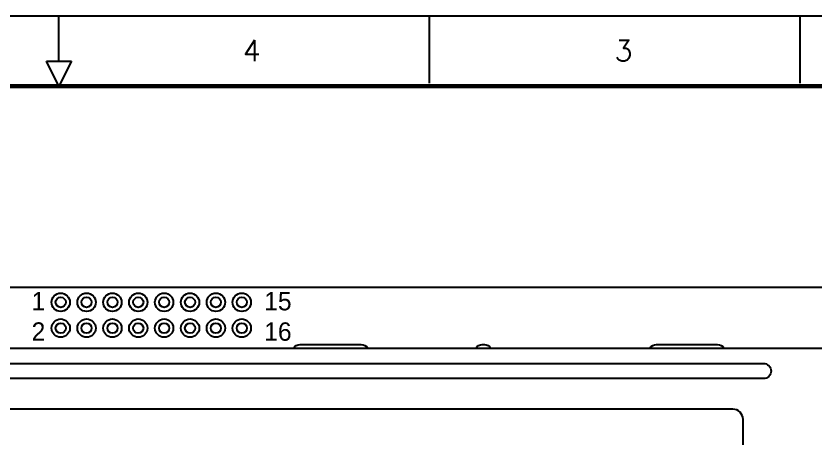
# Model space of a CAD drawing. Header units: millimetres. Extents: x 455 to 3181, y 44 to 381.
# Drawn here: x 3022.2 to 3100.8, y 299.3 to 340.8 of the extents above; entities that cross this region are included whole.
import ezdxf

# ---------------------------------------------------------------- set-up
doc = ezdxf.new("R2010")
doc.units = ezdxf.units.MM
for name, color, linetype in [('BZ', 67, 'Continuous'), ('PCB', 3, 'Continuous'), ('SPEC', 2, 'Continuous')]:
    doc.layers.add(name, color=color, linetype=linetype)
doc.styles.add('ROMANS', font='romans.shx', dxfattribs={"width": 0.8})

msp = doc.modelspace()

# ---------------------------------------------------------------- linework, layer by layer
at = {"layer": 'BZ'}
for p, q in [((3092.6, 302.156), (2943.6, 302.156)), ((3093.6, 182.956), (3093.6, 301.156))]:
    msp.add_line(p, q, dxfattribs=at)
msp.add_lwpolyline([(2932.6, 177.156), (2932.6, 306.956), (2933.8, 306.956), (2933.8, 308.156), (3102.4, 308.156), (3102.4, 306.956), (3103.6, 306.956), (3103.6, 177.156), (3102.4, 177.156), (3102.4, 175.956), (2933.8, 175.956), (2933.8, 177.156)], close=True, dxfattribs=at)
msp.add_lwpolyline([(2940.6, 305.156, -1), (2940.6, 306.656), (3095.6, 306.656, -1), (3095.6, 305.156)], format="xyb", close=True, dxfattribs=at)
msp.add_arc((3092.6, 301.156), 1, 0, 90, dxfattribs=at)
at = {"layer": 'PCB'}
msp.add_lwpolyline([(2928.6, 314.156), (3107.6, 314.156), (3107.6, 169.956), (2928.6, 169.956)], close=True, dxfattribs=at)
for points in [[(3049.466, 308.156, -0.257543), (3050.1, 308.506), (3056.1, 308.506, -0.257543), (3056.735, 308.156, -0.257543)], [(3067.366, 308.156, -0.257543), (3068, 308.506), (3068.2, 308.506, -0.257543), (3068.835, 308.156, -0.257543)], [(3084.466, 308.156, -0.257543), (3085.1, 308.506), (3091.1, 308.506, -0.257543), (3091.735, 308.156, -0.257543)]]:
    msp.add_lwpolyline(points, format="xyb", dxfattribs=at)
for centre, radius in [((3026.6, 312.656), 0.9), ((3029.14, 312.656), 0.9), ((3031.68, 312.656), 0.9), ((3034.22, 312.656), 0.9), ((3036.76, 312.656), 0.9), ((3039.3, 312.656), 0.9), ((3041.84, 312.656), 0.9), ((3044.38, 312.656), 0.9), ((3026.6, 312.656), 0.5), ((3029.14, 312.656), 0.5), ((3031.68, 312.656), 0.5), ((3034.22, 312.656), 0.5), ((3036.76, 312.656), 0.5), ((3039.3, 312.656), 0.5), ((3041.84, 312.656), 0.5), ((3044.38, 312.656), 0.5), ((3026.6, 310.116), 0.9), ((3026.6, 310.116), 0.5), ((3029.14, 310.116), 0.9), ((3029.14, 310.116), 0.5), ((3031.68, 310.116), 0.9), ((3031.68, 310.116), 0.5), ((3034.22, 310.116), 0.9), ((3034.22, 310.116), 0.5), ((3036.76, 310.116), 0.9), ((3036.76, 310.116), 0.5), ((3039.3, 310.116), 0.9), ((3039.3, 310.116), 0.5), ((3041.84, 310.116), 0.9), ((3041.84, 310.116), 0.5), ((3044.38, 310.116), 0.9), ((3044.38, 310.116), 0.5)]:
    msp.add_circle(centre, radius, dxfattribs=at)
at = {"layer": 'SPEC', "color": 0}
for p, q in [((2872.952, 340.781), (3181.41, 340.781)), ((3026.432, 336.359), (3026.432, 340.781)), ((3062.784, 340.781), (3062.784, 334.185)), ((3099.182, 340.781), (3099.182, 334.185)), ((3025.195, 336.359), (3027.669, 336.359)), ((3025.195, 336.359), (3027.669, 336.359)), ((3026.432, 333.885), (3025.195, 336.359)), ((3026.432, 333.885), (3025.195, 336.359)), ((3027.669, 336.359), (3026.432, 333.885)), ((3027.669, 336.359), (3026.432, 333.885))]:
    msp.add_line(p, q, dxfattribs=at)
at = {"layer": 'SPEC', "color": 0, "const_width": 0.405}
msp.add_lwpolyline([(3172.187, 333.885), (2880.719, 333.885), (2880.719, 129.57), (3172.187, 129.57), (3172.187, 333.885)], dxfattribs=at)

# ---------------------------------------------------------------- texts
at = {"layer": 'PCB'}
for s, height, p in [('1', 1.808, (3023.745, 311.865)), ('15', 1.8082, (3046.583, 311.865)), ('2', 1.808, (3023.745, 308.877)), ('16', 1.8082, (3046.583, 308.877))]:
    msp.add_text(s, height=height, dxfattribs=at).set_placement(p)
at = {"layer": 'SPEC', "color": 0, "style": 'ROMANS'}
for s, p in [('4', (3044.468, 336.346)), ('3', (3080.984, 336.346))]:
    msp.add_text(s, height=2.061, dxfattribs=at).set_placement(p)

doc.saveas('drawing.dxf')
